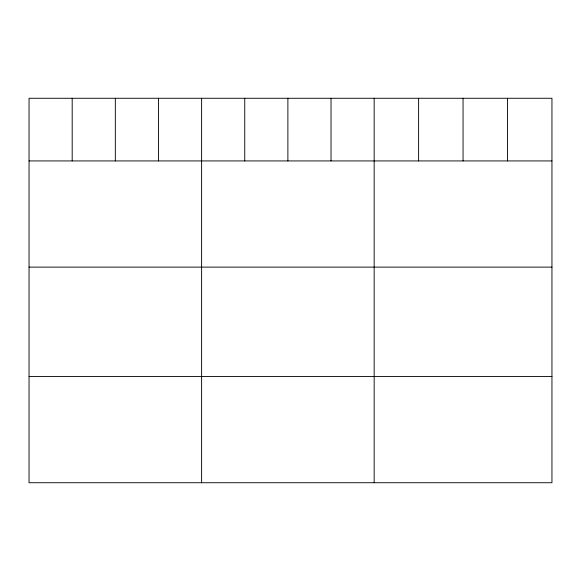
<?xml version="1.0" encoding="UTF-8"?>
<svg xmlns="http://www.w3.org/2000/svg" width="581" height="581" viewBox="0 0 581 581"><rect width="100%" height="100%" fill="white"/><g stroke="black" fill="none" stroke-linecap="round" stroke-linejoin="round"><path stroke-width="0.87" d="M551.95 160.93L551.95 482.731L29.05 482.731L29.05 98.269L551.95 98.269L551.95 160.93L29.05 160.93M29.05 267.122L551.95 267.122M29.05 376.532L551.95 376.532M507.503 98.269L507.503 160.93M463.057 98.269L463.057 160.93M418.61 98.269L418.61 160.93M374.164 98.269L374.164 482.731M331.025 98.269L331.025 160.93M287.885 98.269L287.885 160.93M244.746 98.269L244.746 160.93M201.607 98.269L201.607 482.731M158.468 98.269L158.468 160.93M115.329 98.269L115.329 160.93M72.189 98.269L72.189 160.93"/></g></svg>
